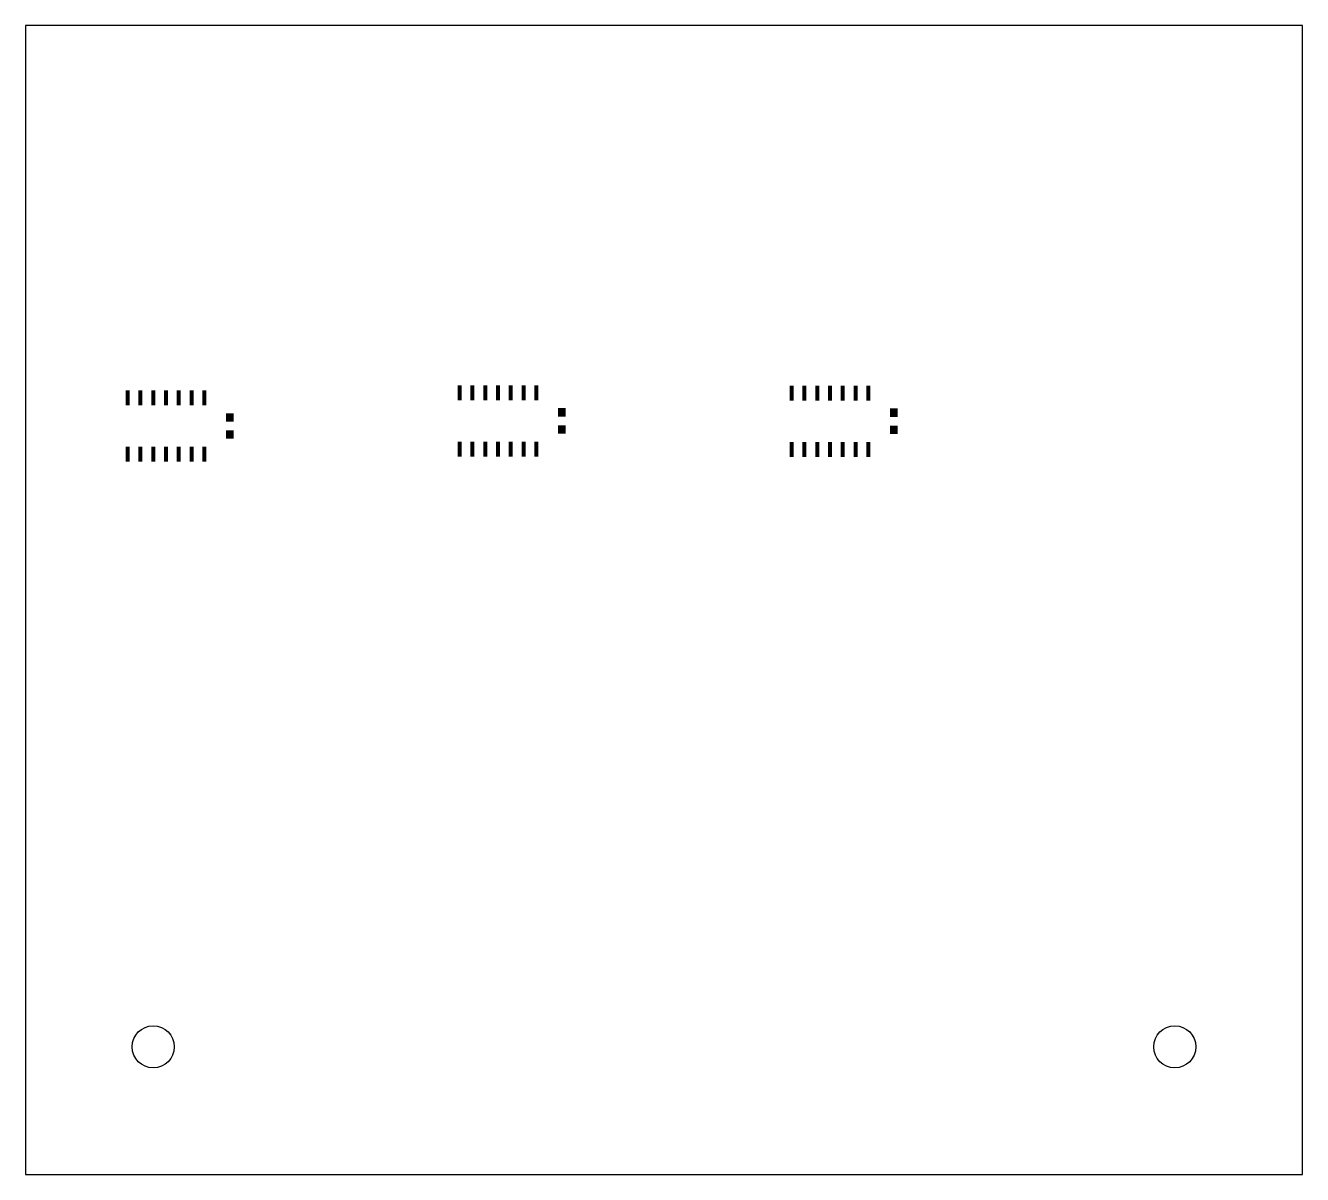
# Model space of a CAD drawing. Extents: x 0 to 5, y 0 to 4.5.
import ezdxf

# ---------------------------------------------------------------- set-up
doc = ezdxf.new("R2010")
doc.units = 0
doc.header["$MEASUREMENT"] = 0
doc.layers.get('0').update_dxf_attribs({"linetype": 'CONTINUOUS'})
doc.layers.add('32', color=10, linetype='CONTINUOUS')

# ---------------------------------------------------------------- blocks, each defined once
blk = doc.blocks.new('RECT')
blk.add_solid([(-0.5, -0.5), (0.5, -0.5), (-0.5, 0.5), (0.5, 0.5)])

msp = doc.modelspace()

# ---------------------------------------------------------------- linework, layer by layer
at = {"color": 1}
msp.add_lwpolyline([(0, 0), (5, 0), (5, 4.5), (0, 4.5)], close=True, dxfattribs=at)
for centre in [(0.5, 0.5), (4.5, 0.5)]:
    msp.add_circle(centre, 0.0825, dxfattribs=at)

# ---------------------------------------------------------------- block references
at = {"layer": '32'}
for p, xscale, yscale, rotation in [((0.4001, 3.0417), 0.058898, 0.015591, 89.99999999999999), ((0.4501, 3.0417), 0.058898, 0.015591, 89.99999999999999), ((0.5001, 3.0417), 0.058898, 0.015591, 89.99999999999999), ((0.5501, 3.0417), 0.058898, 0.015591, 89.99999999999999), ((0.6001, 3.0417), 0.058898, 0.015591, 89.99999999999999), ((0.6501, 3.0417), 0.058898, 0.015591, 89.99999999999999), ((0.7001, 3.0417), 0.058898, 0.015591, 89.99999999999999), ((1.7, 3.0617), 0.058898, 0.015591, 89.99999999999999), ((1.75, 3.0617), 0.058898, 0.015591, 89.99999999999999), ((1.8, 3.0617), 0.058898, 0.015591, 89.99999999999999), ((1.85, 3.0617), 0.058898, 0.015591, 89.99999999999999), ((1.9, 3.0617), 0.058898, 0.015591, 89.99999999999999), ((1.95, 3.0617), 0.058898, 0.015591, 89.99999999999999), ((2, 3.0617), 0.058898, 0.015591, 89.99999999999999), ((3, 3.0602), 0.058898, 0.015591, 89.99999999999999), ((3.05, 3.0602), 0.058898, 0.015591, 89.99999999999999), ((3.1, 3.0602), 0.058898, 0.015591, 89.99999999999999), ((3.15, 3.0602), 0.058898, 0.015591, 89.99999999999999), ((3.2, 3.0602), 0.058898, 0.015591, 89.99999999999999), ((3.25, 3.0602), 0.058898, 0.015591, 89.99999999999999), ((3.3, 3.0602), 0.058898, 0.015591, 89.99999999999999), ((2.1, 2.9849), 0.033307, 0.02937, 270), ((3.4, 2.9835), 0.033307, 0.02937, 270), ((0.8001, 2.9649), 0.033307, 0.02937, 270), ((0.8001, 2.898), 0.033307, 0.02937, 270), ((2.1, 2.918), 0.033307, 0.02937, 270), ((3.4, 2.9165), 0.033307, 0.02937, 270), ((0.4001, 2.8212), 0.058898, 0.015591, 89.99999999999999), ((0.4501, 2.8212), 0.058898, 0.015591, 89.99999999999999), ((0.5001, 2.8212), 0.058898, 0.015591, 89.99999999999999), ((0.5501, 2.8212), 0.058898, 0.015591, 89.99999999999999), ((0.6001, 2.8212), 0.058898, 0.015591, 89.99999999999999), ((0.6501, 2.8212), 0.058898, 0.015591, 89.99999999999999), ((0.7001, 2.8212), 0.058898, 0.015591, 89.99999999999999), ((1.7, 2.8412), 0.058898, 0.015591, 89.99999999999999), ((1.75, 2.8412), 0.058898, 0.015591, 89.99999999999999), ((1.8, 2.8412), 0.058898, 0.015591, 89.99999999999999), ((1.85, 2.8412), 0.058898, 0.015591, 89.99999999999999), ((1.9, 2.8412), 0.058898, 0.015591, 89.99999999999999), ((1.95, 2.8412), 0.058898, 0.015591, 89.99999999999999), ((2, 2.8412), 0.058898, 0.015591, 89.99999999999999), ((3, 2.8398), 0.058898, 0.015591, 89.99999999999999), ((3.05, 2.8398), 0.058898, 0.015591, 89.99999999999999), ((3.1, 2.8398), 0.058898, 0.015591, 89.99999999999999), ((3.15, 2.8398), 0.058898, 0.015591, 89.99999999999999), ((3.2, 2.8398), 0.058898, 0.015591, 89.99999999999999), ((3.25, 2.8398), 0.058898, 0.015591, 89.99999999999999), ((3.3, 2.8398), 0.058898, 0.015591, 89.99999999999999)]:
    msp.add_blockref('RECT', p, dxfattribs=dict(at, xscale=xscale, yscale=yscale, rotation=rotation))

doc.saveas('drawing.dxf')
